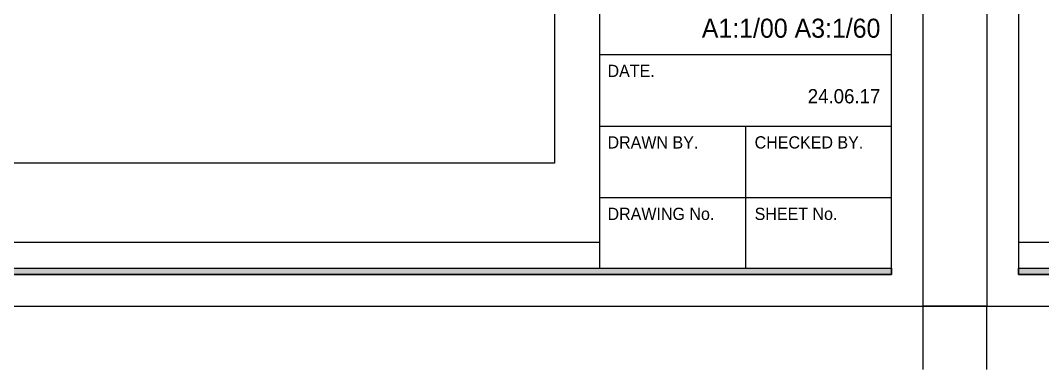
# Model space of a CAD drawing. Header units: inches. Extents: x -192760 to -100777, y -168280 to -114728.
# Drawn here: x -175498 to -165832, y -154883 to -151583 of the extents above; entities that cross this region are included whole.
import ezdxf
from ezdxf.enums import TextEntityAlignment as Align

# ---------------------------------------------------------------- set-up
doc = ezdxf.new("R2010")
doc.units = ezdxf.units.IN
doc.header["$LTSCALE"] = 50
doc.header["$MEASUREMENT"] = 0
for name, color, linetype in [('3.기호.계단선', 30, 'Continuous'), ('F-SYM', 7, 'Continuous'), ('FORM(YOURNAME)-11', 1, 'Continuous'), ('FORM(YOURNAME)-11 @ 1', 1, 'Continuous')]:
    doc.layers.add(name, color=color, linetype=linetype)
doc.styles.add('YOURNAME', font='HY울릉도M.TTF')

# ---------------------------------------------------------------- blocks, each defined once
blk = doc.blocks.new('FORM-PLAN')
at = {"layer": 'FORM(YOURNAME)-11'}
h = blk.add_hatch(color=256, dxfattribs=at)
h.dxf.hatch_style = 1
h.paths.add_polyline_path([(-71444, 55115), (10556, 55115), (10556, 54915), (-71444, 54915)])
h.paths.add_polyline_path([(-71444, -2085), (10556, -2085), (10556, -2285), (-71444, -2285)])
at = {"layer": 'Defpoints', "color": 158}
for p, q in [((1346, 54915), (1346, -2085)), ((1346, -1285), (-71444, -1285))]:
    blk.add_line(p, q, dxfattribs=at)
for points in [[(-71444, -2285), (10556, -2285), (10556, 55115), (-71444, 55115)], [(-69444, 53115), (-64, 53115), (-64, 1215), (-69444, 1215)]]:
    blk.add_lwpolyline(points, close=True, dxfattribs=at)
at = {"layer": 'Defpoints', "color": 1}
for points in [[(-72444, -5285), (-72444, -3285), (-74444, -3285)], [(11556, -5285), (11556, -3285), (13556, -3285)]]:
    blk.add_lwpolyline(points, dxfattribs=at)
at = {"layer": 'FORM(YOURNAME)-11', "color": 14}
for p, q in [((1346, 4641), (10556, 4641)), ((1346, 2388), (10556, 2388)), ((5951, 2388), (5951, -2085)), ((1346, 136), (10556, 136))]:
    blk.add_line(p, q, dxfattribs=at)
at = {"layer": 'FORM(YOURNAME)-11', "color": 250}
blk.add_lwpolyline([(-72444, -3285), (11556, -3285), (11556, 56115), (-72444, 56115)], close=True, dxfattribs=at)
at = {"layer": 'FORM(YOURNAME)-11'}
blk.add_lwpolyline([(-71444, -2085), (10556, -2085), (10556, -2285), (-71444, -2285)], close=True, dxfattribs=at)
at = {"layer": 'FORM(YOURNAME)-11', "color": 14, "style": 'YOURNAME'}
for s, height, p in [('DATE.', 386.1, (1603, 4126)), ('DRAWN BY.', 386.1, (1603, 1873)), ('CHECKED BY.', 386.14, (6240, 1873)), ('DRAWING No.', 386.14, (1603, -379)), ('SHEET No.', 386.1, (6240, -379))]:
    blk.add_text(s, height=height, dxfattribs=at).set_placement(p, align=Align.MIDDLE_LEFT)
at = {"layer": 'FORM(YOURNAME)-11', "color": 3, "style": 'YOURNAME'}
for tag, height, p in [('1', 450, (9905, 18188)), ('2', 450, (9905, 17544)), ('3', 450, (9905, 16257)), ('4', 450, (9905, 14326)), ('5', 515, (9905, 12009)), ('6', 515, (9905, 9757)), ('7', 515, (9905, 7504)), ('8', 515, (9905, 5252)), ('9', 515, (9905, 2999)), ('10', 515, (5655, 811)), ('11', 515, (9905, 747)), ('12', 515, (5655, -1441)), ('13', 515, (9905, -1441))]:
    blk.add_attdef(tag, text='', height=height, dxfattribs=at).set_placement(p, align=Align.MIDDLE_RIGHT)
blk = doc.blocks.new('*U426')
at = {"layer": 'F-SYM'}
ref = blk.add_blockref('FORM-PLAN', (-170426.9, -153298), dxfattribs=dict(at, xscale=0.3, yscale=0.3, zscale=0.3))
ref.add_attrib('8', 'A1:1/00 A3:1/60', dxfattribs={"layer": 'FORM(YOURNAME)-11 @ 1', "color": 3, "height": 180, "style": 'YOURNAME'}).set_placement((-167365.4, -151656.7), align=Align.MIDDLE_RIGHT)
ref.add_attrib('9', '24.06.17', dxfattribs={"layer": 'FORM(YOURNAME)-11 @ 1', "color": 3, "height": 135, "style": 'YOURNAME'}).set_placement((-167365.4, -152299.6), align=Align.MIDDLE_RIGHT)
blk = doc.blocks.new('*U428')
at = {"layer": 'F-SYM', "xscale": 0.3, "yscale": 0.3, "zscale": 0.3}
blk.add_blockref('FORM-PLAN', (-144626.9, -153298), dxfattribs=at)

msp = doc.modelspace()

# ---------------------------------------------------------------- block references
at = {"layer": '3.기호.계단선'}
for name in ['*U426', '*U428']:
    msp.add_blockref(name, (0, 0), dxfattribs=at)

doc.saveas('drawing.dxf')
